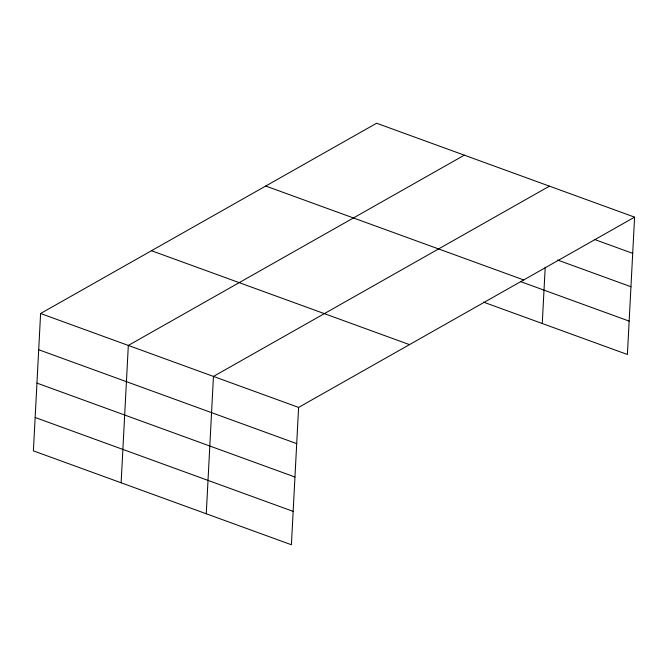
<?xml version="1.0" encoding="UTF-8"?>
<svg xmlns="http://www.w3.org/2000/svg" width="668" height="668" viewBox="0 0 668 668"><rect width="100%" height="100%" fill="white"/><g stroke="black" fill="none" stroke-linecap="round" stroke-linejoin="round"><path stroke-width="1" d="M634.6 217.142L376.593 123.238L40.598 313.509L33.4 450.858L291.407 544.762L298.604 407.413L634.6 217.142L627.402 354.491L483.54 302.136M121.125 482.789L128.323 345.431L464.318 155.168M206.262 513.775L213.459 376.418L549.455 186.155M542.257 323.504L545.213 267.208M594.537 239.47L632.705 253.364M557.555 260.019L630.951 286.739M265.714 186.03L523.72 279.925M520.522 281.587L629.147 321.116M151.477 250.717L409.484 344.621M40.598 313.509L298.604 407.413M38.702 349.731L296.709 443.627M36.949 383.098L294.955 477.002M35.145 417.483L293.152 511.387"/></g></svg>
